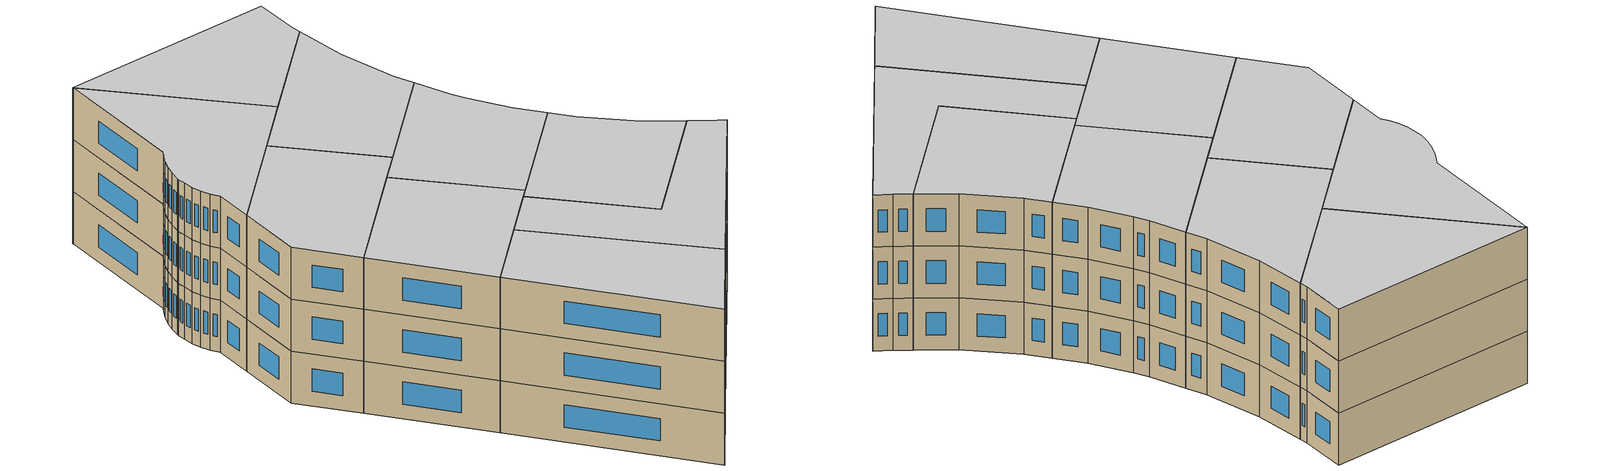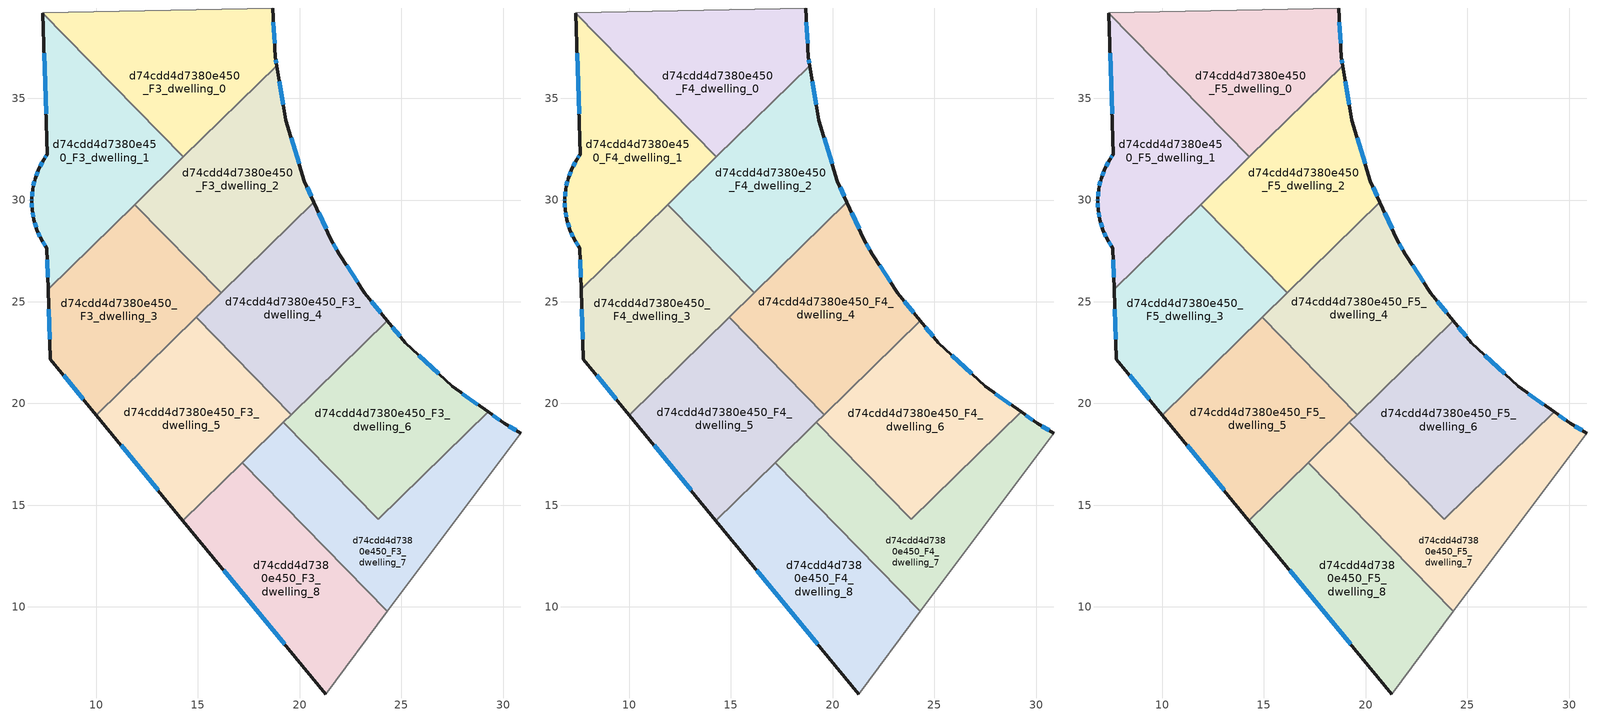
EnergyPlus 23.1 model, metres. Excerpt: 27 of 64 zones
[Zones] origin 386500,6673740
d74cdd4d7380e450_F3_dwelling_0
 floor to d74cdd4d7380e450_F2_dwelling_0 (EU_floor_Construction): 18.68,39.44 18.8,37.02 18.87,36.6 14.28,32.12 7.37,39.19 7.36,39.21 z9
 wall outside (EU_wall_Construction): 18.87,36.6 18.8,37.02 18.68,39.44 z9:12
 wall to d74cdd4d7380e450_F3_dwelling_1 (EU_wall_Construction): 7.37,39.19 14.28,32.12 z9:12
 wall adiabatic (EU_wall_Construction): 18.68,39.44 7.36,39.21 7.37,39.19 z9:12
 wall to d74cdd4d7380e450_F3_dwelling_2 (EU_wall_Construction): 14.28,32.12 18.87,36.6 z9:12
 window (EU_Window_Construction): 18.77,37.71 18.71,38.75 / 18.85,36.72 18.82,36.9 z9.86:11.14
d74cdd4d7380e450_F3_dwelling_1
 floor to d74cdd4d7380e450_F2_dwelling_1 (EU_floor_Construction): 7.37,39.19 14.28,32.12 7.63,25.62 7.57,27.63 7.29,28.07 7.08,28.53 6.93,29.03 6.85,29.53 6.83,29.95 6.83,30.04 6.88,30.56 6.99,31.06 7.17,31.54 7.41,31.99 7.6,32.26 z9
 wall outside (EU_wall_Construction): 7.37,39.19 7.6,32.26 7.41,31.99 7.17,31.54 6.99,31.06 6.88,30.56 6.83,30.04 6.83,29.95 6.85,29.53 6.93,29.03 7.08,28.53 7.29,28.07 7.57,27.63 7.63,25.62 z9:12
 wall to d74cdd4d7380e450_F3_dwelling_3 (EU_wall_Construction): 7.63,25.62 11.89,29.78 z9:12
 wall to d74cdd4d7380e450_F3_dwelling_2 (EU_wall_Construction): 11.89,29.78 14.28,32.12 z9:12
 window (EU_Window_Construction): 7.37,27.94 7.49,27.76 / 7.14,28.4 7.23,28.2 / 6.97,28.88 7.04,28.67 / 6.87,29.39 6.91,29.17 / 6.83,29.83 6.84,29.65 / 6.83,30.02 6.83,29.98 / 6.86,30.41 6.84,30.19 / 6.96,30.91 6.91,30.7 / 7.12,31.4 7.04,31.19 / 7.35,31.86 7.24,31.67 / 7.55,32.18 7.47,32.07 / 7.43,37.21 7.53,34.24 / 7.59,27.06 7.61,26.19 z9.86:11.14
d74cdd4d7380e450_F3_dwelling_2
 floor to d74cdd4d7380e450_F2_dwelling_2 (EU_floor_Construction): 18.87,36.6 19.32,33.93 20.24,30.92 20.71,29.9 16.14,25.43 11.89,29.78 z9
 wall outside (EU_wall_Construction): 20.71,29.9 20.24,30.92 19.32,33.93 18.87,36.6 z9:12
 wall to d74cdd4d7380e450_F3_dwelling_3 (EU_wall_Construction): 11.89,29.78 16.14,25.43 z9:12
 wall to d74cdd4d7380e450_F3_dwelling_4 (EU_wall_Construction): 16.14,25.43 20.71,29.9 z9:12
 window (EU_Window_Construction): 19.19,34.69 19,35.84 / 19.97,31.78 19.58,33.07 / 20.57,30.19 20.37,30.63 z9.86:11.14
d74cdd4d7380e450_F3_dwelling_3
 floor to d74cdd4d7380e450_F2_dwelling_3 (EU_floor_Construction): 11.89,29.78 16.14,25.43 10,19.43 7.75,22.17 7.63,25.62 z9
 wall outside (EU_wall_Construction): 7.63,25.62 7.75,22.17 10,19.43 z9:12
 wall to d74cdd4d7380e450_F3_dwelling_5 (EU_wall_Construction): 10,19.43 14.91,24.24 z9:12
 wall to d74cdd4d7380e450_F3_dwelling_4 (EU_wall_Construction): 14.91,24.24 16.14,25.43 z9:12
 window (EU_Window_Construction): 7.67,24.63 7.72,23.15 / 8.39,21.39 9.36,20.21 z9.86:11.14
d74cdd4d7380e450_F3_dwelling_4
 floor to d74cdd4d7380e450_F2_dwelling_4 (EU_floor_Construction): 21.54,28.07 21.95,27.34 23.2,25.41 24.31,24.07 19.59,19.45 14.91,24.24 20.71,29.9 z9
 wall outside (EU_wall_Construction): 24.31,24.07 23.2,25.41 21.95,27.34 21.54,28.07 20.71,29.9 z9:12
 wall to d74cdd4d7380e450_F3_dwelling_5 (EU_wall_Construction): 14.91,24.24 19.59,19.45 z9:12
 wall to d74cdd4d7380e450_F3_dwelling_6 (EU_wall_Construction): 19.59,19.45 24.31,24.07 z9:12
 window (EU_Window_Construction): 21.3,28.59 20.94,29.38 / 21.83,27.55 21.66,27.86 / 22.84,25.96 22.31,26.79 / 23.99,24.45 23.52,25.02 z9.86:11.14
d74cdd4d7380e450_F3_dwelling_5
 floor to d74cdd4d7380e450_F2_dwelling_5 (EU_floor_Construction): 14.91,24.24 19.59,19.45 14.27,14.24 10,19.43 z9
 wall outside (EU_wall_Construction): 10,19.43 14.27,14.24 z9:12
 wall to d74cdd4d7380e450_F3_dwelling_8 (EU_wall_Construction): 14.27,14.24 17.17,17.08 z9:12
 wall to d74cdd4d7380e450_F3_dwelling_7 (EU_wall_Construction): 17.17,17.08 19.2,19.07 z9:12
 wall to d74cdd4d7380e450_F3_dwelling_6 (EU_wall_Construction): 19.2,19.07 19.59,19.45 z9:12
 window (EU_Window_Construction): 11.22,17.95 13.05,15.73 z9.86:11.14
d74cdd4d7380e450_F3_dwelling_6
 floor to d74cdd4d7380e450_F2_dwelling_6 (EU_floor_Construction): 27.5,20.85 29.26,19.59 23.86,14.3 19.2,19.07 24.31,24.07 25.2,22.99 z9
 wall outside (EU_wall_Construction): 29.26,19.59 27.5,20.85 25.2,22.99 24.31,24.07 z9:12
 wall to d74cdd4d7380e450_F3_dwelling_7 (EU_wall_Construction): 19.2,19.07 23.86,14.3 29.26,19.59 z9:12
 window (EU_Window_Construction): 24.95,23.29 24.56,23.76 / 26.84,21.46 25.86,22.37 / 28.76,19.95 28,20.49 z9.86:11.14
d74cdd4d7380e450_F3_dwelling_7
 floor to d74cdd4d7380e450_F2_dwelling_7 (EU_floor_Construction): 30.05,19.02 30.87,18.54 24.31,9.77 17.17,17.08 19.2,19.07 23.86,14.3 29.26,19.59 z9
 wall outside (EU_wall_Construction): 30.87,18.54 30.05,19.02 29.26,19.59 z9:12
 wall adiabatic (EU_wall_Construction): 24.31,9.77 30.87,18.54 z9:12
 wall to d74cdd4d7380e450_F3_dwelling_8 (EU_wall_Construction): 17.17,17.08 24.31,9.77 z9:12
 window (EU_Window_Construction): 29.83,19.18 29.49,19.43 / 30.64,18.68 30.29,18.89 z9.86:11.14
d74cdd4d7380e450_F3_dwelling_8
 floor to d74cdd4d7380e450_F2_dwelling_8 (EU_floor_Construction): 17.17,17.08 24.31,9.77 21.28,5.72 14.27,14.24 z9
 wall outside (EU_wall_Construction): 14.27,14.24 21.28,5.72 z9:12
 wall adiabatic (EU_wall_Construction): 21.28,5.72 24.31,9.77 z9:12
 window (EU_Window_Construction): 16.27,11.81 19.27,8.15 z9.86:11.14
d74cdd4d7380e450_F4_dwelling_0
 floor to d74cdd4d7380e450_F3_dwelling_0 (EU_floor_Construction): 18.68,39.44 18.8,37.02 18.87,36.6 14.28,32.12 7.37,39.19 7.36,39.21 z12
 wall outside (EU_wall_Construction): 18.87,36.6 18.8,37.02 18.68,39.44 z12:15
 wall to d74cdd4d7380e450_F4_dwelling_1 (EU_wall_Construction): 7.37,39.19 14.28,32.12 z12:15
 wall adiabatic (EU_wall_Construction): 18.68,39.44 7.36,39.21 7.37,39.19 z12:15
 wall to d74cdd4d7380e450_F4_dwelling_2 (EU_wall_Construction): 14.28,32.12 18.87,36.6 z12:15
 window (EU_Window_Construction): 18.77,37.71 18.71,38.75 / 18.85,36.72 18.82,36.9 z12.86:14.14
d74cdd4d7380e450_F4_dwelling_1
 floor to d74cdd4d7380e450_F3_dwelling_1 (EU_floor_Construction): 7.37,39.19 14.28,32.12 7.63,25.62 7.57,27.63 7.29,28.07 7.08,28.53 6.93,29.03 6.85,29.53 6.83,29.95 6.83,30.04 6.88,30.56 6.99,31.06 7.17,31.54 7.41,31.99 7.6,32.26 z12
 wall outside (EU_wall_Construction): 7.37,39.19 7.6,32.26 7.41,31.99 7.17,31.54 6.99,31.06 6.88,30.56 6.83,30.04 6.83,29.95 6.85,29.53 6.93,29.03 7.08,28.53 7.29,28.07 7.57,27.63 7.63,25.62 z12:15
 wall to d74cdd4d7380e450_F4_dwelling_3 (EU_wall_Construction): 7.63,25.62 11.89,29.78 z12:15
 wall to d74cdd4d7380e450_F4_dwelling_2 (EU_wall_Construction): 11.89,29.78 14.28,32.12 z12:15
 window (EU_Window_Construction): 7.37,27.94 7.49,27.76 / 7.14,28.4 7.23,28.2 / 6.97,28.88 7.04,28.67 / 6.87,29.39 6.91,29.17 / 6.83,29.83 6.84,29.65 / 6.83,30.02 6.83,29.98 / 6.86,30.41 6.84,30.19 / 6.96,30.91 6.91,30.7 / 7.12,31.4 7.04,31.19 / 7.35,31.86 7.24,31.67 / 7.55,32.18 7.47,32.07 / 7.43,37.21 7.53,34.24 / 7.59,27.06 7.61,26.19 z12.86:14.14
d74cdd4d7380e450_F4_dwelling_2
 floor to d74cdd4d7380e450_F3_dwelling_2 (EU_floor_Construction): 18.87,36.6 19.32,33.93 20.24,30.92 20.71,29.9 16.14,25.43 11.89,29.78 z12
 wall outside (EU_wall_Construction): 20.71,29.9 20.24,30.92 19.32,33.93 18.87,36.6 z12:15
 wall to d74cdd4d7380e450_F4_dwelling_3 (EU_wall_Construction): 11.89,29.78 16.14,25.43 z12:15
 wall to d74cdd4d7380e450_F4_dwelling_4 (EU_wall_Construction): 16.14,25.43 20.71,29.9 z12:15
 window (EU_Window_Construction): 19.19,34.69 19,35.84 / 19.97,31.78 19.58,33.07 / 20.57,30.19 20.37,30.63 z12.86:14.14
d74cdd4d7380e450_F4_dwelling_3
 floor to d74cdd4d7380e450_F3_dwelling_3 (EU_floor_Construction): 11.89,29.78 16.14,25.43 10,19.43 7.75,22.17 7.63,25.62 z12
 wall outside (EU_wall_Construction): 7.63,25.62 7.75,22.17 10,19.43 z12:15
 wall to d74cdd4d7380e450_F4_dwelling_5 (EU_wall_Construction): 10,19.43 14.91,24.24 z12:15
 wall to d74cdd4d7380e450_F4_dwelling_4 (EU_wall_Construction): 14.91,24.24 16.14,25.43 z12:15
 window (EU_Window_Construction): 7.67,24.63 7.72,23.15 / 8.39,21.39 9.36,20.21 z12.86:14.14
d74cdd4d7380e450_F4_dwelling_4
 floor to d74cdd4d7380e450_F3_dwelling_4 (EU_floor_Construction): 21.54,28.07 21.95,27.34 23.2,25.41 24.31,24.07 19.59,19.45 14.91,24.24 20.71,29.9 z12
 wall outside (EU_wall_Construction): 24.31,24.07 23.2,25.41 21.95,27.34 21.54,28.07 20.71,29.9 z12:15
 wall to d74cdd4d7380e450_F4_dwelling_5 (EU_wall_Construction): 14.91,24.24 19.59,19.45 z12:15
 wall to d74cdd4d7380e450_F4_dwelling_6 (EU_wall_Construction): 19.59,19.45 24.31,24.07 z12:15
 window (EU_Window_Construction): 21.3,28.59 20.94,29.38 / 21.83,27.55 21.66,27.86 / 22.84,25.96 22.31,26.79 / 23.99,24.45 23.52,25.02 z12.86:14.14
d74cdd4d7380e450_F4_dwelling_5
 floor to d74cdd4d7380e450_F3_dwelling_5 (EU_floor_Construction): 14.91,24.24 19.59,19.45 14.27,14.24 10,19.43 z12
 wall outside (EU_wall_Construction): 10,19.43 14.27,14.24 z12:15
 wall to d74cdd4d7380e450_F4_dwelling_8 (EU_wall_Construction): 14.27,14.24 17.17,17.08 z12:15
 wall to d74cdd4d7380e450_F4_dwelling_7 (EU_wall_Construction): 17.17,17.08 19.2,19.07 z12:15
 wall to d74cdd4d7380e450_F4_dwelling_6 (EU_wall_Construction): 19.2,19.07 19.59,19.45 z12:15
 window (EU_Window_Construction): 11.22,17.95 13.05,15.73 z12.86:14.14
d74cdd4d7380e450_F4_dwelling_6
 floor to d74cdd4d7380e450_F3_dwelling_6 (EU_floor_Construction): 27.5,20.85 29.26,19.59 23.86,14.3 19.2,19.07 24.31,24.07 25.2,22.99 z12
 wall outside (EU_wall_Construction): 29.26,19.59 27.5,20.85 25.2,22.99 24.31,24.07 z12:15
 wall to d74cdd4d7380e450_F4_dwelling_7 (EU_wall_Construction): 19.2,19.07 23.86,14.3 29.26,19.59 z12:15
 window (EU_Window_Construction): 24.95,23.29 24.56,23.76 / 26.84,21.46 25.86,22.37 / 28.76,19.95 28,20.49 z12.86:14.14
d74cdd4d7380e450_F4_dwelling_7
 floor to d74cdd4d7380e450_F3_dwelling_7 (EU_floor_Construction): 30.05,19.02 30.87,18.54 24.31,9.77 17.17,17.08 19.2,19.07 23.86,14.3 29.26,19.59 z12
 wall outside (EU_wall_Construction): 30.87,18.54 30.05,19.02 29.26,19.59 z12:15
 wall adiabatic (EU_wall_Construction): 24.31,9.77 30.87,18.54 z12:15
 wall to d74cdd4d7380e450_F4_dwelling_8 (EU_wall_Construction): 17.17,17.08 24.31,9.77 z12:15
 window (EU_Window_Construction): 29.83,19.18 29.49,19.43 / 30.64,18.68 30.29,18.89 z12.86:14.14
d74cdd4d7380e450_F4_dwelling_8
 floor to d74cdd4d7380e450_F3_dwelling_8 (EU_floor_Construction): 17.17,17.08 24.31,9.77 21.28,5.72 14.27,14.24 z12
 wall outside (EU_wall_Construction): 14.27,14.24 21.28,5.72 z12:15
 wall adiabatic (EU_wall_Construction): 21.28,5.72 24.31,9.77 z12:15
 window (EU_Window_Construction): 16.27,11.81 19.27,8.15 z12.86:14.14
d74cdd4d7380e450_F5_dwelling_0
 floor to d74cdd4d7380e450_F4_dwelling_0 (EU_floor_Construction): 18.68,39.44 18.8,37.02 18.87,36.6 14.28,32.12 7.37,39.19 7.36,39.21 z15
 wall outside (EU_wall_Construction): 18.87,36.6 18.8,37.02 18.68,39.44 z15:18
 wall to d74cdd4d7380e450_F5_dwelling_1 (EU_wall_Construction): 7.37,39.19 14.28,32.12 z15:18
 wall adiabatic (EU_wall_Construction): 18.68,39.44 7.36,39.21 7.37,39.19 z15:18
 wall to d74cdd4d7380e450_F5_dwelling_2 (EU_wall_Construction): 14.28,32.12 18.87,36.6 z15:18
 window (EU_Window_Construction): 18.77,37.71 18.71,38.75 / 18.85,36.72 18.82,36.9 z15.86:17.14
 ceiling to d74cdd4d7380e450_F6_dwelling_0 (EU_floor_Construction): 18.87,36.6 18.8,37.02 18.68,39.44 7.36,39.21 7.37,39.19 14.28,32.12 z18
d74cdd4d7380e450_F5_dwelling_1
 floor to d74cdd4d7380e450_F4_dwelling_1 (EU_floor_Construction): 7.37,39.19 14.28,32.12 7.63,25.62 7.57,27.63 7.29,28.07 7.08,28.53 6.93,29.03 6.85,29.53 6.83,29.95 6.83,30.04 6.88,30.56 6.99,31.06 7.17,31.54 7.41,31.99 7.6,32.26 z15
 wall outside (EU_wall_Construction): 7.37,39.19 7.6,32.26 7.41,31.99 7.17,31.54 6.99,31.06 6.88,30.56 6.83,30.04 6.83,29.95 6.85,29.53 6.93,29.03 7.08,28.53 7.29,28.07 7.57,27.63 7.63,25.62 z15:18
 wall to d74cdd4d7380e450_F5_dwelling_3 (EU_wall_Construction): 7.63,25.62 11.89,29.78 z15:18
 wall to d74cdd4d7380e450_F5_dwelling_2 (EU_wall_Construction): 11.89,29.78 14.28,32.12 z15:18
 window (EU_Window_Construction): 7.37,27.94 7.49,27.76 / 7.14,28.4 7.23,28.2 / 6.97,28.88 7.04,28.67 / 6.87,29.39 6.91,29.17 / 6.83,29.83 6.84,29.65 / 6.83,30.02 6.83,29.98 / 6.86,30.41 6.84,30.19 / 6.96,30.91 6.91,30.7 / 7.12,31.4 7.04,31.19 / 7.35,31.86 7.24,31.67 / 7.55,32.18 7.47,32.07 / 7.43,37.21 7.53,34.24 / 7.59,27.06 7.61,26.19 z15.86:17.14
 ceiling to d74cdd4d7380e450_F6_dwelling_1 (EU_floor_Construction): 14.28,32.12 7.37,39.19 7.6,32.26 7.41,31.99 7.17,31.54 6.99,31.06 6.88,30.56 6.83,30.04 6.83,29.95 6.85,29.53 6.93,29.03 7.08,28.53 7.29,28.07 7.57,27.63 7.63,25.62 z18
d74cdd4d7380e450_F5_dwelling_2
 floor to d74cdd4d7380e450_F4_dwelling_2 (EU_floor_Construction): 18.87,36.6 19.32,33.93 20.24,30.92 20.71,29.9 16.14,25.43 11.89,29.78 z15
 wall outside (EU_wall_Construction): 20.71,29.9 20.24,30.92 19.32,33.93 18.87,36.6 z15:18
 wall to d74cdd4d7380e450_F5_dwelling_3 (EU_wall_Construction): 11.89,29.78 16.14,25.43 z15:18
 wall to d74cdd4d7380e450_F5_dwelling_4 (EU_wall_Construction): 16.14,25.43 20.71,29.9 z15:18
 window (EU_Window_Construction): 19.19,34.69 19,35.84 / 19.97,31.78 19.58,33.07 / 20.57,30.19 20.37,30.63 z15.86:17.14
 ceiling to d74cdd4d7380e450_F6_dwelling_2 (EU_floor_Construction): 20.71,29.9 20.24,30.92 19.32,33.93 18.87,36.6 11.89,29.78 16.14,25.43 z18
d74cdd4d7380e450_F5_dwelling_3
 floor to d74cdd4d7380e450_F4_dwelling_3 (EU_floor_Construction): 11.89,29.78 16.14,25.43 10,19.43 7.75,22.17 7.63,25.62 z15
 wall outside (EU_wall_Construction): 7.63,25.62 7.75,22.17 10,19.43 z15:18
 wall to d74cdd4d7380e450_F5_dwelling_5 (EU_wall_Construction): 10,19.43 14.91,24.24 z15:18
 wall to d74cdd4d7380e450_F5_dwelling_4 (EU_wall_Construction): 14.91,24.24 16.14,25.43 z15:18
 window (EU_Window_Construction): 7.67,24.63 7.72,23.15 / 8.39,21.39 9.36,20.21 z15.86:17.14
 ceiling to d74cdd4d7380e450_F6_dwelling_3 (EU_floor_Construction): 16.14,25.43 11.89,29.78 7.63,25.62 7.75,22.17 10,19.43 z18
d74cdd4d7380e450_F5_dwelling_4
 floor to d74cdd4d7380e450_F4_dwelling_4 (EU_floor_Construction): 21.54,28.07 21.95,27.34 23.2,25.41 24.31,24.07 19.59,19.45 14.91,24.24 20.71,29.9 z15
 wall outside (EU_wall_Construction): 24.31,24.07 23.2,25.41 21.95,27.34 21.54,28.07 20.71,29.9 z15:18
 wall to d74cdd4d7380e450_F5_dwelling_5 (EU_wall_Construction): 14.91,24.24 19.59,19.45 z15:18
 wall to d74cdd4d7380e450_F5_dwelling_6 (EU_wall_Construction): 19.59,19.45 24.31,24.07 z15:18
 window (EU_Window_Construction): 21.3,28.59 20.94,29.38 / 21.83,27.55 21.66,27.86 / 22.84,25.96 22.31,26.79 / 23.99,24.45 23.52,25.02 z15.86:17.14
 ceiling to d74cdd4d7380e450_F6_dwelling_4 (EU_floor_Construction): 24.31,24.07 23.2,25.41 21.95,27.34 21.54,28.07 20.71,29.9 14.91,24.24 19.59,19.45 z18
d74cdd4d7380e450_F5_dwelling_5
 floor to d74cdd4d7380e450_F4_dwelling_5 (EU_floor_Construction): 14.91,24.24 19.59,19.45 14.27,14.24 10,19.43 z15
 wall outside (EU_wall_Construction): 10,19.43 14.27,14.24 z15:18
 wall to d74cdd4d7380e450_F5_dwelling_8 (EU_wall_Construction): 14.27,14.24 17.17,17.08 z15:18
 wall to d74cdd4d7380e450_F5_dwelling_7 (EU_wall_Construction): 17.17,17.08 19.2,19.07 z15:18
 wall to d74cdd4d7380e450_F5_dwelling_6 (EU_wall_Construction): 19.2,19.07 19.59,19.45 z15:18
 window (EU_Window_Construction): 11.22,17.95 13.05,15.73 z15.86:17.14
 ceiling to d74cdd4d7380e450_F6_dwelling_5 (EU_floor_Construction): 19.59,19.45 14.91,24.24 10,19.43 14.27,14.24 z18
d74cdd4d7380e450_F5_dwelling_6
 floor to d74cdd4d7380e450_F4_dwelling_6 (EU_floor_Construction): 27.5,20.85 29.26,19.59 23.86,14.3 19.2,19.07 24.31,24.07 25.2,22.99 z15
 wall outside (EU_wall_Construction): 29.26,19.59 27.5,20.85 25.2,22.99 24.31,24.07 z15:18
 wall to d74cdd4d7380e450_F5_dwelling_7 (EU_wall_Construction): 19.2,19.07 23.86,14.3 29.26,19.59 z15:18
 window (EU_Window_Construction): 24.95,23.29 24.56,23.76 / 26.84,21.46 25.86,22.37 / 28.76,19.95 28,20.49 z15.86:17.14
 ceiling to d74cdd4d7380e450_F6_dwelling_6 (EU_floor_Construction): 29.26,19.59 27.5,20.85 25.2,22.99 24.31,24.07 19.2,19.07 23.86,14.3 z18
d74cdd4d7380e450_F5_dwelling_7
 floor to d74cdd4d7380e450_F4_dwelling_7 (EU_floor_Construction): 30.05,19.02 30.87,18.54 24.31,9.77 17.17,17.08 19.2,19.07 23.86,14.3 29.26,19.59 z15
 wall outside (EU_wall_Construction): 30.87,18.54 30.05,19.02 29.26,19.59 z15:18
 wall adiabatic (EU_wall_Construction): 24.31,9.77 30.87,18.54 z15:18
 wall to d74cdd4d7380e450_F5_dwelling_8 (EU_wall_Construction): 17.17,17.08 24.31,9.77 z15:18
 window (EU_Window_Construction): 29.83,19.18 29.49,19.43 / 30.64,18.68 30.29,18.89 z15.86:17.14
 ceiling to d74cdd4d7380e450_F6_dwelling_7 (EU_floor_Construction): 24.31,9.77 30.87,18.54 30.05,19.02 29.26,19.59 23.86,14.3 19.2,19.07 17.17,17.08 z18
d74cdd4d7380e450_F5_dwelling_8
 floor to d74cdd4d7380e450_F4_dwelling_8 (EU_floor_Construction): 17.17,17.08 24.31,9.77 21.28,5.72 14.27,14.24 z15
 wall outside (EU_wall_Construction): 14.27,14.24 21.28,5.72 z15:18
 wall adiabatic (EU_wall_Construction): 21.28,5.72 24.31,9.77 z15:18
 window (EU_Window_Construction): 16.27,11.81 19.27,8.15 z15.86:17.14
 ceiling to d74cdd4d7380e450_F6_dwelling_8 (EU_floor_Construction): 21.28,5.72 24.31,9.77 17.17,17.08 14.27,14.24 z18
[Building]
EU S2 Campaign: North Axis=0; Terrain=City; Solar Distribution=FullExterior
[Site:Location]
Helsinki-Vantaa.AP: Latitude=60.317; Longitude=24.963; Time Zone=2; Elevation=54.6
[SizingPeriod:WeatherFileDays]
AnnualSizingPeriod: Begin Month=1; Begin Day of Month=1; End Month=12; End Day of Month=31; Day of Week for Start Day=Monday; Use Weather File Daylight Saving Period=No; Use Weather File Rain and Snow Indicators=No
[MATERIAL]
EU_InternalMass_Material: Roughness=MediumRough; Thickness=0.1; Conductivity=1; Density=1800; Specific Heat=900; Thermal Absorptance=0.9; Solar Absorptance=0.7; Visible Absorptance=0.7
[MATERIAL:NOMASS] Roughness=MediumRough; Thermal Absorptance=0.9; Solar Absorptance=0.7; Visible Absorptance=0.7
Name | Thermal Resistance
EU_wall_NoMass | 1.10183
EU_floor_NoMass | 1.70606
[WINDOWMATERIAL:SIMPLEGLAZINGSYSTEM]
EU_Window_SimpleGlazing: UFactor=3.11035; Solar Heat Gain Coefficient=0.8; Visible Transmittance=0.8
[CONSTRUCTION]
EU_wall_Construction: EU_wall_NoMass
EU_floor_Construction: EU_floor_NoMass
EU_Window_Construction: EU_Window_SimpleGlazing
EU_InternalMass_Construction: EU_InternalMass_Material
[ZONE] Type=1; Multiplier=1; Ceiling Height=autocalculate; Floor Area=autocalculate; Part of Total Floor Area=Yes
Name | Volume
d74cdd4d7380e450_F3_dwelling_0; d74cdd4d7380e450_F4_dwelling_0; d74cdd4d7380e450_F5_dwelling_0 | 143.682
d74cdd4d7380e450_F3_dwelling_1; d74cdd4d7380e450_F4_dwelling_1; d74cdd4d7380e450_F5_dwelling_1 | 143.662
d74cdd4d7380e450_F3_dwelling_2; d74cdd4d7380e450_F4_dwelling_2; d74cdd4d7380e450_F5_dwelling_2 | 143.656
d74cdd4d7380e450_F3_dwelling_3; d74cdd4d7380e450_F4_dwelling_3; d74cdd4d7380e450_F5_dwelling_3; d74cdd4d7380e450_F3_dwelling_8; d74cdd4d7380e450_F4_dwelling_8; d74cdd4d7380e450_F5_dwelling_8 | 143.673
d74cdd4d7380e450_F3_dwelling_4; d74cdd4d7380e450_F4_dwelling_4; d74cdd4d7380e450_F5_dwelling_4 | 143.676
d74cdd4d7380e450_F3_dwelling_5; d74cdd4d7380e450_F4_dwelling_5; d74cdd4d7380e450_F5_dwelling_5 | 143.703
d74cdd4d7380e450_F3_dwelling_6; d74cdd4d7380e450_F4_dwelling_6; d74cdd4d7380e450_F5_dwelling_6 | 143.678
d74cdd4d7380e450_F3_dwelling_7; d74cdd4d7380e450_F4_dwelling_7; d74cdd4d7380e450_F5_dwelling_7 | 143.679
[INTERNALMASS] Construction=EU_InternalMass_Construction
Name | Zone or ZoneList | Surface Area
d74cdd4d7380e450_F3_dwelling_0_EU_InternalMass | d74cdd4d7380e450_F3_dwelling_0 | 47.8923
d74cdd4d7380e450_F3_dwelling_1_EU_InternalMass | d74cdd4d7380e450_F3_dwelling_1 | 47.8876
d74cdd4d7380e450_F3_dwelling_2_EU_InternalMass | d74cdd4d7380e450_F3_dwelling_2 | 47.8853
d74cdd4d7380e450_F3_dwelling_3_EU_InternalMass | d74cdd4d7380e450_F3_dwelling_3 | 47.8909
d74cdd4d7380e450_F3_dwelling_4_EU_InternalMass | d74cdd4d7380e450_F3_dwelling_4 | 47.892
d74cdd4d7380e450_F3_dwelling_5_EU_InternalMass | d74cdd4d7380e450_F3_dwelling_5 | 47.9015
d74cdd4d7380e450_F3_dwelling_6_EU_InternalMass | d74cdd4d7380e450_F3_dwelling_6 | 47.8925
d74cdd4d7380e450_F3_dwelling_7_EU_InternalMass | d74cdd4d7380e450_F3_dwelling_7 | 47.8926
d74cdd4d7380e450_F3_dwelling_8_EU_InternalMass | d74cdd4d7380e450_F3_dwelling_8 | 47.8898
d74cdd4d7380e450_F4_dwelling_0_EU_InternalMass | d74cdd4d7380e450_F4_dwelling_0 | 47.8923
d74cdd4d7380e450_F4_dwelling_1_EU_InternalMass | d74cdd4d7380e450_F4_dwelling_1 | 47.8876
d74cdd4d7380e450_F4_dwelling_2_EU_InternalMass | d74cdd4d7380e450_F4_dwelling_2 | 47.8853
d74cdd4d7380e450_F4_dwelling_3_EU_InternalMass | d74cdd4d7380e450_F4_dwelling_3 | 47.8909
d74cdd4d7380e450_F4_dwelling_4_EU_InternalMass | d74cdd4d7380e450_F4_dwelling_4 | 47.892
d74cdd4d7380e450_F4_dwelling_5_EU_InternalMass | d74cdd4d7380e450_F4_dwelling_5 | 47.9015
d74cdd4d7380e450_F4_dwelling_6_EU_InternalMass | d74cdd4d7380e450_F4_dwelling_6 | 47.8925
d74cdd4d7380e450_F4_dwelling_7_EU_InternalMass | d74cdd4d7380e450_F4_dwelling_7 | 47.8926
d74cdd4d7380e450_F4_dwelling_8_EU_InternalMass | d74cdd4d7380e450_F4_dwelling_8 | 47.8898
d74cdd4d7380e450_F5_dwelling_0_EU_InternalMass | d74cdd4d7380e450_F5_dwelling_0 | 47.8923
d74cdd4d7380e450_F5_dwelling_1_EU_InternalMass | d74cdd4d7380e450_F5_dwelling_1 | 47.8876
d74cdd4d7380e450_F5_dwelling_2_EU_InternalMass | d74cdd4d7380e450_F5_dwelling_2 | 47.8853
d74cdd4d7380e450_F5_dwelling_3_EU_InternalMass | d74cdd4d7380e450_F5_dwelling_3 | 47.8909
d74cdd4d7380e450_F5_dwelling_4_EU_InternalMass | d74cdd4d7380e450_F5_dwelling_4 | 47.892
d74cdd4d7380e450_F5_dwelling_5_EU_InternalMass | d74cdd4d7380e450_F5_dwelling_5 | 47.9015
d74cdd4d7380e450_F5_dwelling_6_EU_InternalMass | d74cdd4d7380e450_F5_dwelling_6 | 47.8925
d74cdd4d7380e450_F5_dwelling_7_EU_InternalMass | d74cdd4d7380e450_F5_dwelling_7 | 47.8926
d74cdd4d7380e450_F5_dwelling_8_EU_InternalMass | d74cdd4d7380e450_F5_dwelling_8 | 47.8898
[OTHEREQUIPMENT] Fuel Type=Electricity; Design Level Calculation Method=Watts/Area; Power per Zone Floor Area=1; Fraction Latent=0; Fraction Radiant=0; Fraction Lost=0; Carbon Dioxide Generation Rate=0; EndUse Subcategory=EU_Step8_InternalGains
Name | Zone or ZoneList or Space or SpaceList | Schedule
EU_Step8_InternalGain_d74cdd4d7380e450_F3_dwelling_0_f000 | d74cdd4d7380e450_F3_dwelling_0 | EU_Step8_GainSchedule_d74cdd4d7380e450_F3_dwelling_0_f000
EU_Step8_InternalGain_d74cdd4d7380e450_F3_dwelling_1_f000 | d74cdd4d7380e450_F3_dwelling_1 | EU_Step8_GainSchedule_d74cdd4d7380e450_F3_dwelling_1_f000
EU_Step8_InternalGain_d74cdd4d7380e450_F3_dwelling_2_f000 | d74cdd4d7380e450_F3_dwelling_2 | EU_Step8_GainSchedule_d74cdd4d7380e450_F3_dwelling_2_f000
EU_Step8_InternalGain_d74cdd4d7380e450_F3_dwelling_3_f000 | d74cdd4d7380e450_F3_dwelling_3 | EU_Step8_GainSchedule_d74cdd4d7380e450_F3_dwelling_3_f000
EU_Step8_InternalGain_d74cdd4d7380e450_F3_dwelling_4_f000 | d74cdd4d7380e450_F3_dwelling_4 | EU_Step8_GainSchedule_d74cdd4d7380e450_F3_dwelling_4_f000
EU_Step8_InternalGain_d74cdd4d7380e450_F3_dwelling_5_f000 | d74cdd4d7380e450_F3_dwelling_5 | EU_Step8_GainSchedule_d74cdd4d7380e450_F3_dwelling_5_f000
EU_Step8_InternalGain_d74cdd4d7380e450_F3_dwelling_6_f000 | d74cdd4d7380e450_F3_dwelling_6 | EU_Step8_GainSchedule_d74cdd4d7380e450_F3_dwelling_6_f000
EU_Step8_InternalGain_d74cdd4d7380e450_F3_dwelling_7_f000 | d74cdd4d7380e450_F3_dwelling_7 | EU_Step8_GainSchedule_d74cdd4d7380e450_F3_dwelling_7_f000
EU_Step8_InternalGain_d74cdd4d7380e450_F3_dwelling_8_f000 | d74cdd4d7380e450_F3_dwelling_8 | EU_Step8_GainSchedule_d74cdd4d7380e450_F3_dwelling_8_f000
EU_Step8_InternalGain_d74cdd4d7380e450_F4_dwelling_0_f000 | d74cdd4d7380e450_F4_dwelling_0 | EU_Step8_GainSchedule_d74cdd4d7380e450_F4_dwelling_0_f000
EU_Step8_InternalGain_d74cdd4d7380e450_F4_dwelling_1_f000 | d74cdd4d7380e450_F4_dwelling_1 | EU_Step8_GainSchedule_d74cdd4d7380e450_F4_dwelling_1_f000
EU_Step8_InternalGain_d74cdd4d7380e450_F4_dwelling_2_f000 | d74cdd4d7380e450_F4_dwelling_2 | EU_Step8_GainSchedule_d74cdd4d7380e450_F4_dwelling_2_f000
EU_Step8_InternalGain_d74cdd4d7380e450_F4_dwelling_3_f000 | d74cdd4d7380e450_F4_dwelling_3 | EU_Step8_GainSchedule_d74cdd4d7380e450_F4_dwelling_3_f000
EU_Step8_InternalGain_d74cdd4d7380e450_F4_dwelling_4_f000 | d74cdd4d7380e450_F4_dwelling_4 | EU_Step8_GainSchedule_d74cdd4d7380e450_F4_dwelling_4_f000
EU_Step8_InternalGain_d74cdd4d7380e450_F4_dwelling_5_f000 | d74cdd4d7380e450_F4_dwelling_5 | EU_Step8_GainSchedule_d74cdd4d7380e450_F4_dwelling_5_f000
EU_Step8_InternalGain_d74cdd4d7380e450_F4_dwelling_6_f000 | d74cdd4d7380e450_F4_dwelling_6 | EU_Step8_GainSchedule_d74cdd4d7380e450_F4_dwelling_6_f000
EU_Step8_InternalGain_d74cdd4d7380e450_F4_dwelling_7_f000 | d74cdd4d7380e450_F4_dwelling_7 | EU_Step8_GainSchedule_d74cdd4d7380e450_F4_dwelling_7_f000
EU_Step8_InternalGain_d74cdd4d7380e450_F4_dwelling_8_f000 | d74cdd4d7380e450_F4_dwelling_8 | EU_Step8_GainSchedule_d74cdd4d7380e450_F4_dwelling_8_f000
EU_Step8_InternalGain_d74cdd4d7380e450_F5_dwelling_0_f000 | d74cdd4d7380e450_F5_dwelling_0 | EU_Step8_GainSchedule_d74cdd4d7380e450_F5_dwelling_0_f000
EU_Step8_InternalGain_d74cdd4d7380e450_F5_dwelling_1_f000 | d74cdd4d7380e450_F5_dwelling_1 | EU_Step8_GainSchedule_d74cdd4d7380e450_F5_dwelling_1_f000
EU_Step8_InternalGain_d74cdd4d7380e450_F5_dwelling_2_f000 | d74cdd4d7380e450_F5_dwelling_2 | EU_Step8_GainSchedule_d74cdd4d7380e450_F5_dwelling_2_f000
EU_Step8_InternalGain_d74cdd4d7380e450_F5_dwelling_3_f000 | d74cdd4d7380e450_F5_dwelling_3 | EU_Step8_GainSchedule_d74cdd4d7380e450_F5_dwelling_3_f000
EU_Step8_InternalGain_d74cdd4d7380e450_F5_dwelling_4_f000 | d74cdd4d7380e450_F5_dwelling_4 | EU_Step8_GainSchedule_d74cdd4d7380e450_F5_dwelling_4_f000
EU_Step8_InternalGain_d74cdd4d7380e450_F5_dwelling_5_f000 | d74cdd4d7380e450_F5_dwelling_5 | EU_Step8_GainSchedule_d74cdd4d7380e450_F5_dwelling_5_f000
EU_Step8_InternalGain_d74cdd4d7380e450_F5_dwelling_6_f000 | d74cdd4d7380e450_F5_dwelling_6 | EU_Step8_GainSchedule_d74cdd4d7380e450_F5_dwelling_6_f000
EU_Step8_InternalGain_d74cdd4d7380e450_F5_dwelling_7_f000 | d74cdd4d7380e450_F5_dwelling_7 | EU_Step8_GainSchedule_d74cdd4d7380e450_F5_dwelling_7_f000
EU_Step8_InternalGain_d74cdd4d7380e450_F5_dwelling_8_f000 | d74cdd4d7380e450_F5_dwelling_8 | EU_Step8_GainSchedule_d74cdd4d7380e450_F5_dwelling_8_f000
[ZONEVENTILATION:DESIGNFLOWRATE] Schedule=EU_AlwaysOn; Design Flow Rate Calculation Method=AirChanges/Hour; Air Changes per Hour=0.756316; Ventilation Type=Natural; Fan Pressure Rise=0; Fan Total Efficiency=1; Constant Term Coefficient=1; Temperature Term Coefficient=0; Velocity Term Coefficient=0; Velocity Squared Term Coefficient=0; Minimum Indoor Temperature=-100; Maximum Indoor Temperature=100; Delta Temperature=-100; Minimum Outdoor Temperature=-100; Maximum Outdoor Temperature=100; Maximum Wind Speed=40
Name | Zone or ZoneList or Space or SpaceList
EU_ConstantAir_d74cdd4d7380e450_F3_dwelling_0 | d74cdd4d7380e450_F3_dwelling_0
EU_ConstantAir_d74cdd4d7380e450_F3_dwelling_1 | d74cdd4d7380e450_F3_dwelling_1
EU_ConstantAir_d74cdd4d7380e450_F3_dwelling_2 | d74cdd4d7380e450_F3_dwelling_2
EU_ConstantAir_d74cdd4d7380e450_F3_dwelling_3 | d74cdd4d7380e450_F3_dwelling_3
EU_ConstantAir_d74cdd4d7380e450_F3_dwelling_4 | d74cdd4d7380e450_F3_dwelling_4
EU_ConstantAir_d74cdd4d7380e450_F3_dwelling_5 | d74cdd4d7380e450_F3_dwelling_5
EU_ConstantAir_d74cdd4d7380e450_F3_dwelling_6 | d74cdd4d7380e450_F3_dwelling_6
EU_ConstantAir_d74cdd4d7380e450_F3_dwelling_7 | d74cdd4d7380e450_F3_dwelling_7
EU_ConstantAir_d74cdd4d7380e450_F3_dwelling_8 | d74cdd4d7380e450_F3_dwelling_8
EU_ConstantAir_d74cdd4d7380e450_F4_dwelling_0 | d74cdd4d7380e450_F4_dwelling_0
EU_ConstantAir_d74cdd4d7380e450_F4_dwelling_1 | d74cdd4d7380e450_F4_dwelling_1
EU_ConstantAir_d74cdd4d7380e450_F4_dwelling_2 | d74cdd4d7380e450_F4_dwelling_2
EU_ConstantAir_d74cdd4d7380e450_F4_dwelling_3 | d74cdd4d7380e450_F4_dwelling_3
EU_ConstantAir_d74cdd4d7380e450_F4_dwelling_4 | d74cdd4d7380e450_F4_dwelling_4
EU_ConstantAir_d74cdd4d7380e450_F4_dwelling_5 | d74cdd4d7380e450_F4_dwelling_5
EU_ConstantAir_d74cdd4d7380e450_F4_dwelling_6 | d74cdd4d7380e450_F4_dwelling_6
EU_ConstantAir_d74cdd4d7380e450_F4_dwelling_7 | d74cdd4d7380e450_F4_dwelling_7
EU_ConstantAir_d74cdd4d7380e450_F4_dwelling_8 | d74cdd4d7380e450_F4_dwelling_8
EU_ConstantAir_d74cdd4d7380e450_F5_dwelling_0 | d74cdd4d7380e450_F5_dwelling_0
EU_ConstantAir_d74cdd4d7380e450_F5_dwelling_1 | d74cdd4d7380e450_F5_dwelling_1
EU_ConstantAir_d74cdd4d7380e450_F5_dwelling_2 | d74cdd4d7380e450_F5_dwelling_2
EU_ConstantAir_d74cdd4d7380e450_F5_dwelling_3 | d74cdd4d7380e450_F5_dwelling_3
EU_ConstantAir_d74cdd4d7380e450_F5_dwelling_4 | d74cdd4d7380e450_F5_dwelling_4
EU_ConstantAir_d74cdd4d7380e450_F5_dwelling_5 | d74cdd4d7380e450_F5_dwelling_5
EU_ConstantAir_d74cdd4d7380e450_F5_dwelling_6 | d74cdd4d7380e450_F5_dwelling_6
EU_ConstantAir_d74cdd4d7380e450_F5_dwelling_7 | d74cdd4d7380e450_F5_dwelling_7
EU_ConstantAir_d74cdd4d7380e450_F5_dwelling_8 | d74cdd4d7380e450_F5_dwelling_8
[HVACTEMPLATE:THERMOSTAT] Constant Heating Setpoint=20; Constant Cooling Setpoint=50
EU_HeatOnly_d74cdd4d7380e450_F2_dwelling_1; EU_HeatOnly_d74cdd4d7380e450_F2_dwelling_2; EU_HeatOnly_d74cdd4d7380e450_F2_dwelling_3; EU_HeatOnly_d74cdd4d7380e450_F2_dwelling_4; EU_HeatOnly_d74cdd4d7380e450_F2_dwelling_5; EU_HeatOnly_d74cdd4d7380e450_F2_dwelling_6; EU_HeatOnly_d74cdd4d7380e450_F2_dwelling_7; EU_HeatOnly_d74cdd4d7380e450_F2_dwelling_8; EU_HeatOnly_d74cdd4d7380e450_F3_dwelling_0; EU_HeatOnly_d74cdd4d7380e450_F3_dwelling_1; EU_HeatOnly_d74cdd4d7380e450_F3_dwelling_2; EU_HeatOnly_d74cdd4d7380e450_F3_dwelling_3; EU_HeatOnly_d74cdd4d7380e450_F3_dwelling_4; EU_HeatOnly_d74cdd4d7380e450_F3_dwelling_5; EU_HeatOnly_d74cdd4d7380e450_F3_dwelling_6; EU_HeatOnly_d74cdd4d7380e450_F3_dwelling_7; EU_HeatOnly_d74cdd4d7380e450_F3_dwelling_8; EU_HeatOnly_d74cdd4d7380e450_F4_dwelling_0; EU_HeatOnly_d74cdd4d7380e450_F4_dwelling_1; EU_HeatOnly_d74cdd4d7380e450_F4_dwelling_2; EU_HeatOnly_d74cdd4d7380e450_F4_dwelling_3; EU_HeatOnly_d74cdd4d7380e450_F4_dwelling_4; EU_HeatOnly_d74cdd4d7380e450_F4_dwelling_5; EU_HeatOnly_d74cdd4d7380e450_F4_dwelling_6; EU_HeatOnly_d74cdd4d7380e450_F4_dwelling_7; EU_HeatOnly_d74cdd4d7380e450_F4_dwelling_8; EU_HeatOnly_d74cdd4d7380e450_F5_dwelling_0; EU_HeatOnly_d74cdd4d7380e450_F5_dwelling_1; EU_HeatOnly_d74cdd4d7380e450_F5_dwelling_2; EU_HeatOnly_d74cdd4d7380e450_F5_dwelling_3; EU_HeatOnly_d74cdd4d7380e450_F5_dwelling_4; EU_HeatOnly_d74cdd4d7380e450_F5_dwelling_5; EU_HeatOnly_d74cdd4d7380e450_F5_dwelling_6; EU_HeatOnly_d74cdd4d7380e450_F5_dwelling_7; EU_HeatOnly_d74cdd4d7380e450_F5_dwelling_8; EU_HeatOnly_d74cdd4d7380e450_F6_dwelling_0; EU_HeatOnly_d74cdd4d7380e450_F6_dwelling_1; EU_HeatOnly_d74cdd4d7380e450_F6_dwelling_2; EU_HeatOnly_d74cdd4d7380e450_F6_dwelling_3; EU_HeatOnly_d74cdd4d7380e450_F6_dwelling_4; EU_HeatOnly_d74cdd4d7380e450_F6_dwelling_5; EU_HeatOnly_d74cdd4d7380e450_F6_dwelling_6; EU_HeatOnly_d74cdd4d7380e450_F6_dwelling_7; EU_HeatOnly_d74cdd4d7380e450_F6_dwelling_8
[HVACTEMPLATE:ZONE:IDEALLOADSAIRSYSTEM] System Availability Schedule=EU_AlwaysOn; Maximum Heating Supply Air Temperature=50; Minimum Cooling Supply Air Temperature=13; Maximum Heating Supply Air Humidity Ratio=0.0156; Minimum Cooling Supply Air Humidity Ratio=0.0077; Heating Limit=NoLimit; Cooling Limit=NoLimit; Heating Availability Schedule=EU_AlwaysOn; Cooling Availability Schedule=EU_CoolingOff; Dehumidification Control Type=ConstantSensibleHeatRatio; Cooling Sensible Heat Ratio=0.7; Dehumidification Setpoint=60; Humidification Control Type=None; Humidification Setpoint=30; Outdoor Air Method=None; Outdoor Air Flow Rate per Person=0.00944; Outdoor Air Flow Rate per Zone Floor Area=0; Outdoor Air Flow Rate per Zone=0; Demand Controlled Ventilation Type=None; Outdoor Air Economizer Type=NoEconomizer; Heat Recovery Type=None; Sensible Heat Recovery Effectiveness=0.7; Latent Heat Recovery Effectiveness=0.65
Name | Template Thermostat
d74cdd4d7380e450_F3_dwelling_0 | EU_HeatOnly_d74cdd4d7380e450_F3_dwelling_0
d74cdd4d7380e450_F3_dwelling_1 | EU_HeatOnly_d74cdd4d7380e450_F3_dwelling_1
d74cdd4d7380e450_F3_dwelling_2 | EU_HeatOnly_d74cdd4d7380e450_F3_dwelling_2
d74cdd4d7380e450_F3_dwelling_3 | EU_HeatOnly_d74cdd4d7380e450_F3_dwelling_3
d74cdd4d7380e450_F3_dwelling_4 | EU_HeatOnly_d74cdd4d7380e450_F3_dwelling_4
d74cdd4d7380e450_F3_dwelling_5 | EU_HeatOnly_d74cdd4d7380e450_F3_dwelling_5
d74cdd4d7380e450_F3_dwelling_6 | EU_HeatOnly_d74cdd4d7380e450_F3_dwelling_6
d74cdd4d7380e450_F3_dwelling_7 | EU_HeatOnly_d74cdd4d7380e450_F3_dwelling_7
d74cdd4d7380e450_F3_dwelling_8 | EU_HeatOnly_d74cdd4d7380e450_F3_dwelling_8
d74cdd4d7380e450_F4_dwelling_0 | EU_HeatOnly_d74cdd4d7380e450_F4_dwelling_0
d74cdd4d7380e450_F4_dwelling_1 | EU_HeatOnly_d74cdd4d7380e450_F4_dwelling_1
d74cdd4d7380e450_F4_dwelling_2 | EU_HeatOnly_d74cdd4d7380e450_F4_dwelling_2
d74cdd4d7380e450_F4_dwelling_3 | EU_HeatOnly_d74cdd4d7380e450_F4_dwelling_3
d74cdd4d7380e450_F4_dwelling_4 | EU_HeatOnly_d74cdd4d7380e450_F4_dwelling_4
d74cdd4d7380e450_F4_dwelling_5 | EU_HeatOnly_d74cdd4d7380e450_F4_dwelling_5
d74cdd4d7380e450_F4_dwelling_6 | EU_HeatOnly_d74cdd4d7380e450_F4_dwelling_6
d74cdd4d7380e450_F4_dwelling_7 | EU_HeatOnly_d74cdd4d7380e450_F4_dwelling_7
d74cdd4d7380e450_F4_dwelling_8 | EU_HeatOnly_d74cdd4d7380e450_F4_dwelling_8
d74cdd4d7380e450_F5_dwelling_0 | EU_HeatOnly_d74cdd4d7380e450_F5_dwelling_0
d74cdd4d7380e450_F5_dwelling_1 | EU_HeatOnly_d74cdd4d7380e450_F5_dwelling_1
d74cdd4d7380e450_F5_dwelling_2 | EU_HeatOnly_d74cdd4d7380e450_F5_dwelling_2
d74cdd4d7380e450_F5_dwelling_3 | EU_HeatOnly_d74cdd4d7380e450_F5_dwelling_3
d74cdd4d7380e450_F5_dwelling_4 | EU_HeatOnly_d74cdd4d7380e450_F5_dwelling_4
d74cdd4d7380e450_F5_dwelling_5 | EU_HeatOnly_d74cdd4d7380e450_F5_dwelling_5
d74cdd4d7380e450_F5_dwelling_6 | EU_HeatOnly_d74cdd4d7380e450_F5_dwelling_6
d74cdd4d7380e450_F5_dwelling_7 | EU_HeatOnly_d74cdd4d7380e450_F5_dwelling_7
d74cdd4d7380e450_F5_dwelling_8 | EU_HeatOnly_d74cdd4d7380e450_F5_dwelling_8
[SIZING:ZONE] Zone Cooling Design Supply Air Temperature Input Method=SupplyAirTemperature; Zone Cooling Design Supply Air Temperature=13; Zone Heating Design Supply Air Temperature Input Method=SupplyAirTemperature; Zone Heating Design Supply Air Temperature=50; Zone Cooling Design Supply Air Humidity Ratio=0.008; Zone Heating Design Supply Air Humidity Ratio=0.008; Cooling Design Air Flow Method=DesignDay; Cooling Design Air Flow Rate=0; Cooling Minimum Air Flow per Zone Floor Area=0.000762; Cooling Minimum Air Flow=0; Cooling Minimum Air Flow Fraction=0.2; Heating Design Air Flow Method=DesignDay; Heating Design Air Flow Rate=0; Heating Maximum Air Flow per Zone Floor Area=0.002032; Heating Maximum Air Flow=0.141576; Heating Maximum Air Flow Fraction=0.3; Account for Dedicated Outdoor Air System=No; Dedicated Outdoor Air System Control Strategy=NeutralSupplyAir; Dedicated Outdoor Air Low Setpoint Temperature for Design=autosize; Dedicated Outdoor Air High Setpoint Temperature for Design=autosize; Zone Load Sizing Method=Sensible Load Only No Latent Load; Zone Latent Cooling Design Supply Air Humidity Ratio Input Method=HumidityRatioDifference; Zone Cooling Design Supply Air Humidity Ratio Difference=0.005; Zone Latent Heating Design Supply Air Humidity Ratio Input Method=HumidityRatioDifference; Zone Humidification Design Supply Air Humidity Ratio Difference=0.005
d74cdd4d7380e450_F3_dwelling_0; d74cdd4d7380e450_F3_dwelling_1; d74cdd4d7380e450_F3_dwelling_2; d74cdd4d7380e450_F3_dwelling_3; d74cdd4d7380e450_F3_dwelling_4; d74cdd4d7380e450_F3_dwelling_5; d74cdd4d7380e450_F3_dwelling_6; d74cdd4d7380e450_F3_dwelling_7; d74cdd4d7380e450_F3_dwelling_8; d74cdd4d7380e450_F4_dwelling_0; d74cdd4d7380e450_F4_dwelling_1; d74cdd4d7380e450_F4_dwelling_2; d74cdd4d7380e450_F4_dwelling_3; d74cdd4d7380e450_F4_dwelling_4; d74cdd4d7380e450_F4_dwelling_5; d74cdd4d7380e450_F4_dwelling_6; d74cdd4d7380e450_F4_dwelling_7; d74cdd4d7380e450_F4_dwelling_8; d74cdd4d7380e450_F5_dwelling_0; d74cdd4d7380e450_F5_dwelling_1; d74cdd4d7380e450_F5_dwelling_2; d74cdd4d7380e450_F5_dwelling_3; d74cdd4d7380e450_F5_dwelling_4; d74cdd4d7380e450_F5_dwelling_5; d74cdd4d7380e450_F5_dwelling_6; d74cdd4d7380e450_F5_dwelling_7; d74cdd4d7380e450_F5_dwelling_8
[SCHEDULE:CONSTANT]
Name | Hourly Value
EU_AlwaysOn | 1
EU_CoolingOff | 0
[SCHEDULE:FILE] Column Number=1; Rows to Skip at Top=0; Number of Hours of Data=8760; Column Separator=Comma; Interpolate to Timestep=No; Minutes per Item=60; Adjust Schedule for Daylight Savings=Yes
Name | File
EU_Step8_GainSchedule_d74cdd4d7380e450_F3_dwelling_0_f000 | ../../schedules/d74cdd4d7380e450/d74cdd4d7380e450_F3_dwelling_0_f000_gain.csv
EU_Step8_GainSchedule_d74cdd4d7380e450_F3_dwelling_1_f000 | ../../schedules/d74cdd4d7380e450/d74cdd4d7380e450_F3_dwelling_1_f000_gain.csv
EU_Step8_GainSchedule_d74cdd4d7380e450_F3_dwelling_2_f000 | ../../schedules/d74cdd4d7380e450/d74cdd4d7380e450_F3_dwelling_2_f000_gain.csv
EU_Step8_GainSchedule_d74cdd4d7380e450_F3_dwelling_3_f000 | ../../schedules/d74cdd4d7380e450/d74cdd4d7380e450_F3_dwelling_3_f000_gain.csv
EU_Step8_GainSchedule_d74cdd4d7380e450_F3_dwelling_4_f000 | ../../schedules/d74cdd4d7380e450/d74cdd4d7380e450_F3_dwelling_4_f000_gain.csv
EU_Step8_GainSchedule_d74cdd4d7380e450_F3_dwelling_5_f000 | ../../schedules/d74cdd4d7380e450/d74cdd4d7380e450_F3_dwelling_5_f000_gain.csv
EU_Step8_GainSchedule_d74cdd4d7380e450_F3_dwelling_6_f000 | ../../schedules/d74cdd4d7380e450/d74cdd4d7380e450_F3_dwelling_6_f000_gain.csv
EU_Step8_GainSchedule_d74cdd4d7380e450_F3_dwelling_7_f000 | ../../schedules/d74cdd4d7380e450/d74cdd4d7380e450_F3_dwelling_7_f000_gain.csv
EU_Step8_GainSchedule_d74cdd4d7380e450_F3_dwelling_8_f000 | ../../schedules/d74cdd4d7380e450/d74cdd4d7380e450_F3_dwelling_8_f000_gain.csv
EU_Step8_GainSchedule_d74cdd4d7380e450_F4_dwelling_0_f000 | ../../schedules/d74cdd4d7380e450/d74cdd4d7380e450_F4_dwelling_0_f000_gain.csv
EU_Step8_GainSchedule_d74cdd4d7380e450_F4_dwelling_1_f000 | ../../schedules/d74cdd4d7380e450/d74cdd4d7380e450_F4_dwelling_1_f000_gain.csv
EU_Step8_GainSchedule_d74cdd4d7380e450_F4_dwelling_2_f000 | ../../schedules/d74cdd4d7380e450/d74cdd4d7380e450_F4_dwelling_2_f000_gain.csv
EU_Step8_GainSchedule_d74cdd4d7380e450_F4_dwelling_3_f000 | ../../schedules/d74cdd4d7380e450/d74cdd4d7380e450_F4_dwelling_3_f000_gain.csv
EU_Step8_GainSchedule_d74cdd4d7380e450_F4_dwelling_4_f000 | ../../schedules/d74cdd4d7380e450/d74cdd4d7380e450_F4_dwelling_4_f000_gain.csv
EU_Step8_GainSchedule_d74cdd4d7380e450_F4_dwelling_5_f000 | ../../schedules/d74cdd4d7380e450/d74cdd4d7380e450_F4_dwelling_5_f000_gain.csv
EU_Step8_GainSchedule_d74cdd4d7380e450_F4_dwelling_6_f000 | ../../schedules/d74cdd4d7380e450/d74cdd4d7380e450_F4_dwelling_6_f000_gain.csv
EU_Step8_GainSchedule_d74cdd4d7380e450_F4_dwelling_7_f000 | ../../schedules/d74cdd4d7380e450/d74cdd4d7380e450_F4_dwelling_7_f000_gain.csv
EU_Step8_GainSchedule_d74cdd4d7380e450_F4_dwelling_8_f000 | ../../schedules/d74cdd4d7380e450/d74cdd4d7380e450_F4_dwelling_8_f000_gain.csv
EU_Step8_GainSchedule_d74cdd4d7380e450_F5_dwelling_0_f000 | ../../schedules/d74cdd4d7380e450/d74cdd4d7380e450_F5_dwelling_0_f000_gain.csv
EU_Step8_GainSchedule_d74cdd4d7380e450_F5_dwelling_1_f000 | ../../schedules/d74cdd4d7380e450/d74cdd4d7380e450_F5_dwelling_1_f000_gain.csv
EU_Step8_GainSchedule_d74cdd4d7380e450_F5_dwelling_2_f000 | ../../schedules/d74cdd4d7380e450/d74cdd4d7380e450_F5_dwelling_2_f000_gain.csv
EU_Step8_GainSchedule_d74cdd4d7380e450_F5_dwelling_3_f000 | ../../schedules/d74cdd4d7380e450/d74cdd4d7380e450_F5_dwelling_3_f000_gain.csv
EU_Step8_GainSchedule_d74cdd4d7380e450_F5_dwelling_4_f000 | ../../schedules/d74cdd4d7380e450/d74cdd4d7380e450_F5_dwelling_4_f000_gain.csv
EU_Step8_GainSchedule_d74cdd4d7380e450_F5_dwelling_5_f000 | ../../schedules/d74cdd4d7380e450/d74cdd4d7380e450_F5_dwelling_5_f000_gain.csv
EU_Step8_GainSchedule_d74cdd4d7380e450_F5_dwelling_6_f000 | ../../schedules/d74cdd4d7380e450/d74cdd4d7380e450_F5_dwelling_6_f000_gain.csv
EU_Step8_GainSchedule_d74cdd4d7380e450_F5_dwelling_7_f000 | ../../schedules/d74cdd4d7380e450/d74cdd4d7380e450_F5_dwelling_7_f000_gain.csv
EU_Step8_GainSchedule_d74cdd4d7380e450_F5_dwelling_8_f000 | ../../schedules/d74cdd4d7380e450/d74cdd4d7380e450_F5_dwelling_8_f000_gain.csv
